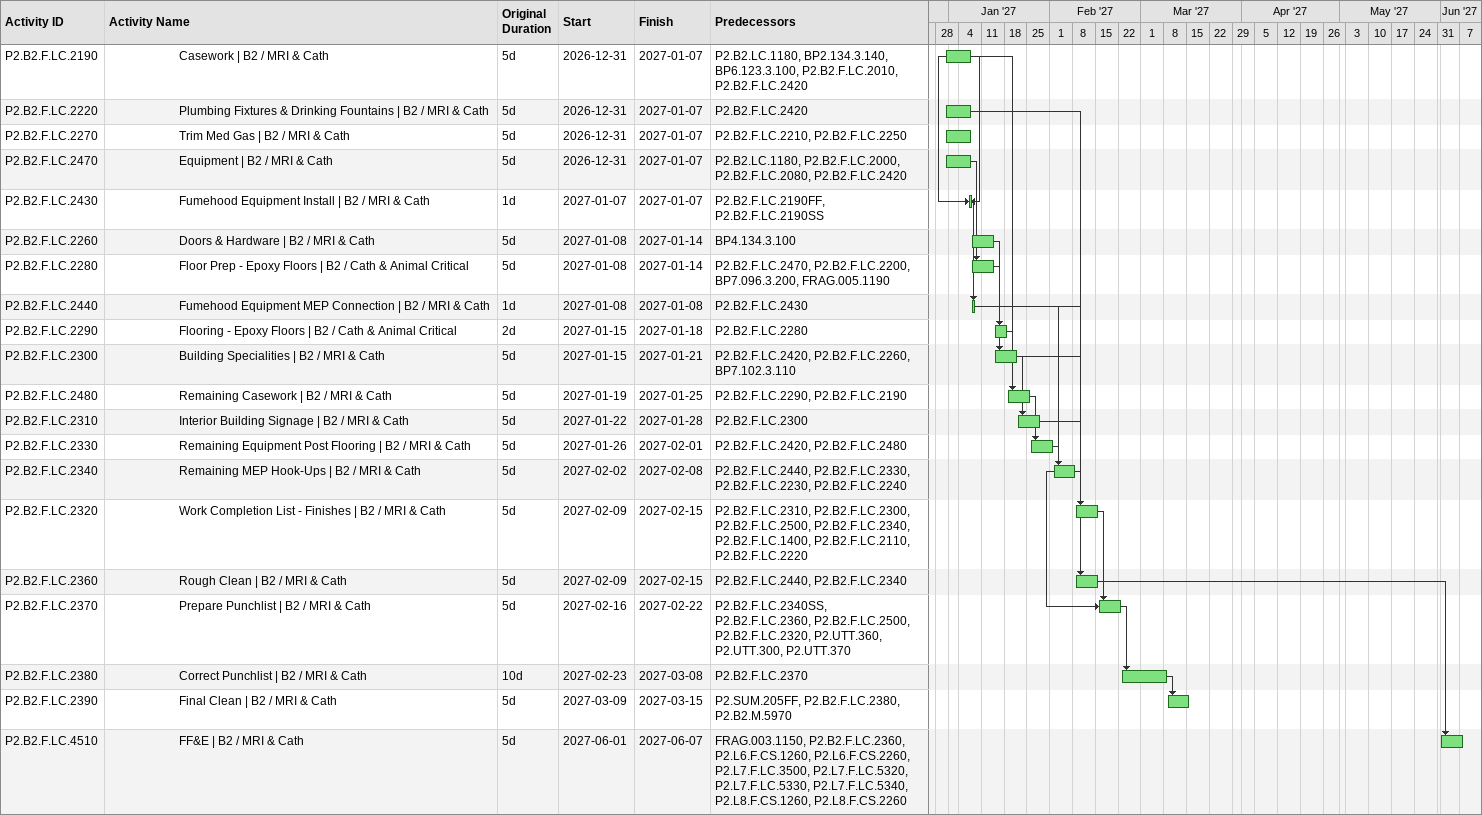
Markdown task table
| ID | Level | Task | Original duration | Start | Finish | Predecessors |
|---|---|---|---|---|---|---|
| P2.B2.F.LC.2190 | 8 | Casework \| B2 / MRI & Cath | 5d | 2026-12-31 | 2027-01-07 | P2.B2.LC.1180, BP2.134.3.140, BP6.123.3.100, P2.B2.F.LC.2010, P2.B2.F.LC.2420 |
| P2.B2.F.LC.2220 | 8 | Plumbing Fixtures & Drinking Fountains \| B2 / MRI & Cath | 5d | 2026-12-31 | 2027-01-07 | P2.B2.F.LC.2420 |
| P2.B2.F.LC.2270 | 8 | Trim Med Gas \| B2 / MRI & Cath | 5d | 2026-12-31 | 2027-01-07 | P2.B2.F.LC.2210, P2.B2.F.LC.2250 |
| P2.B2.F.LC.2470 | 8 | Equipment \| B2 / MRI & Cath | 5d | 2026-12-31 | 2027-01-07 | P2.B2.LC.1180, P2.B2.F.LC.2000, P2.B2.F.LC.2080, P2.B2.F.LC.2420 |
| P2.B2.F.LC.2430 | 8 | Fumehood Equipment Install \| B2 / MRI & Cath | 1d | 2027-01-07 | 2027-01-07 | P2.B2.F.LC.2190FF, P2.B2.F.LC.2190SS |
| P2.B2.F.LC.2260 | 8 | Doors & Hardware \| B2 / MRI & Cath | 5d | 2027-01-08 | 2027-01-14 | BP4.134.3.100 |
| P2.B2.F.LC.2280 | 8 | Floor Prep - Epoxy Floors \| B2 / Cath & Animal Critical | 5d | 2027-01-08 | 2027-01-14 | P2.B2.F.LC.2470, P2.B2.F.LC.2200, BP7.096.3.200, FRAG.005.1190 |
| P2.B2.F.LC.2440 | 8 | Fumehood Equipment MEP Connection \| B2 / MRI & Cath | 1d | 2027-01-08 | 2027-01-08 | P2.B2.F.LC.2430 |
| P2.B2.F.LC.2290 | 8 | Flooring - Epoxy Floors \| B2 / Cath & Animal Critical | 2d | 2027-01-15 | 2027-01-18 | P2.B2.F.LC.2280 |
| P2.B2.F.LC.2300 | 8 | Building Specialities \| B2 / MRI & Cath | 5d | 2027-01-15 | 2027-01-21 | P2.B2.F.LC.2420, P2.B2.F.LC.2260, BP7.102.3.110 |
| P2.B2.F.LC.2480 | 8 | Remaining Casework \| B2 / MRI & Cath | 5d | 2027-01-19 | 2027-01-25 | P2.B2.F.LC.2290, P2.B2.F.LC.2190 |
| P2.B2.F.LC.2310 | 8 | Interior Building Signage \| B2 / MRI & Cath | 5d | 2027-01-22 | 2027-01-28 | P2.B2.F.LC.2300 |
| P2.B2.F.LC.2330 | 8 | Remaining Equipment Post Flooring \| B2 / MRI & Cath | 5d | 2027-01-26 | 2027-02-01 | P2.B2.F.LC.2420, P2.B2.F.LC.2480 |
| P2.B2.F.LC.2340 | 8 | Remaining MEP Hook-Ups \| B2 / MRI & Cath | 5d | 2027-02-02 | 2027-02-08 | P2.B2.F.LC.2440, P2.B2.F.LC.2330, P2.B2.F.LC.2230, P2.B2.F.LC.2240 |
| P2.B2.F.LC.2320 | 8 | Work Completion List - Finishes \| B2 / MRI & Cath | 5d | 2027-02-09 | 2027-02-15 | P2.B2.F.LC.2310, P2.B2.F.LC.2300, P2.B2.F.LC.2500, P2.B2.F.LC.2340, P2.B2.F.LC.1400, P2.B2.F.LC.2110, P2.B2.F.LC.2220 |
| P2.B2.F.LC.2360 | 8 | Rough Clean \| B2 / MRI & Cath | 5d | 2027-02-09 | 2027-02-15 | P2.B2.F.LC.2440, P2.B2.F.LC.2340 |
| P2.B2.F.LC.2370 | 8 | Prepare Punchlist \| B2 / MRI & Cath | 5d | 2027-02-16 | 2027-02-22 | P2.B2.F.LC.2340SS, P2.B2.F.LC.2360, P2.B2.F.LC.2500, P2.B2.F.LC.2320, P2.UTT.360, P2.UTT.300, P2.UTT.370 |
| P2.B2.F.LC.2380 | 8 | Correct Punchlist \| B2 / MRI & Cath | 10d | 2027-02-23 | 2027-03-08 | P2.B2.F.LC.2370 |
| P2.B2.F.LC.2390 | 8 | Final Clean \| B2 / MRI & Cath | 5d | 2027-03-09 | 2027-03-15 | P2.SUM.205FF, P2.B2.F.LC.2380, P2.B2.M.5970 |
| P2.B2.F.LC.4510 | 8 | FF&E \| B2 / MRI & Cath | 5d | 2027-06-01 | 2027-06-07 | FRAG.003.1150, P2.B2.F.LC.2360, P2.L6.F.CS.1260, P2.L6.F.CS.2260, P2.L7.F.LC.3500, P2.L7.F.LC.5320, P2.L7.F.LC.5330, P2.L7.F.LC.5340, P2.L8.F.CS.1260, P2.L8.F.CS.2260 |
